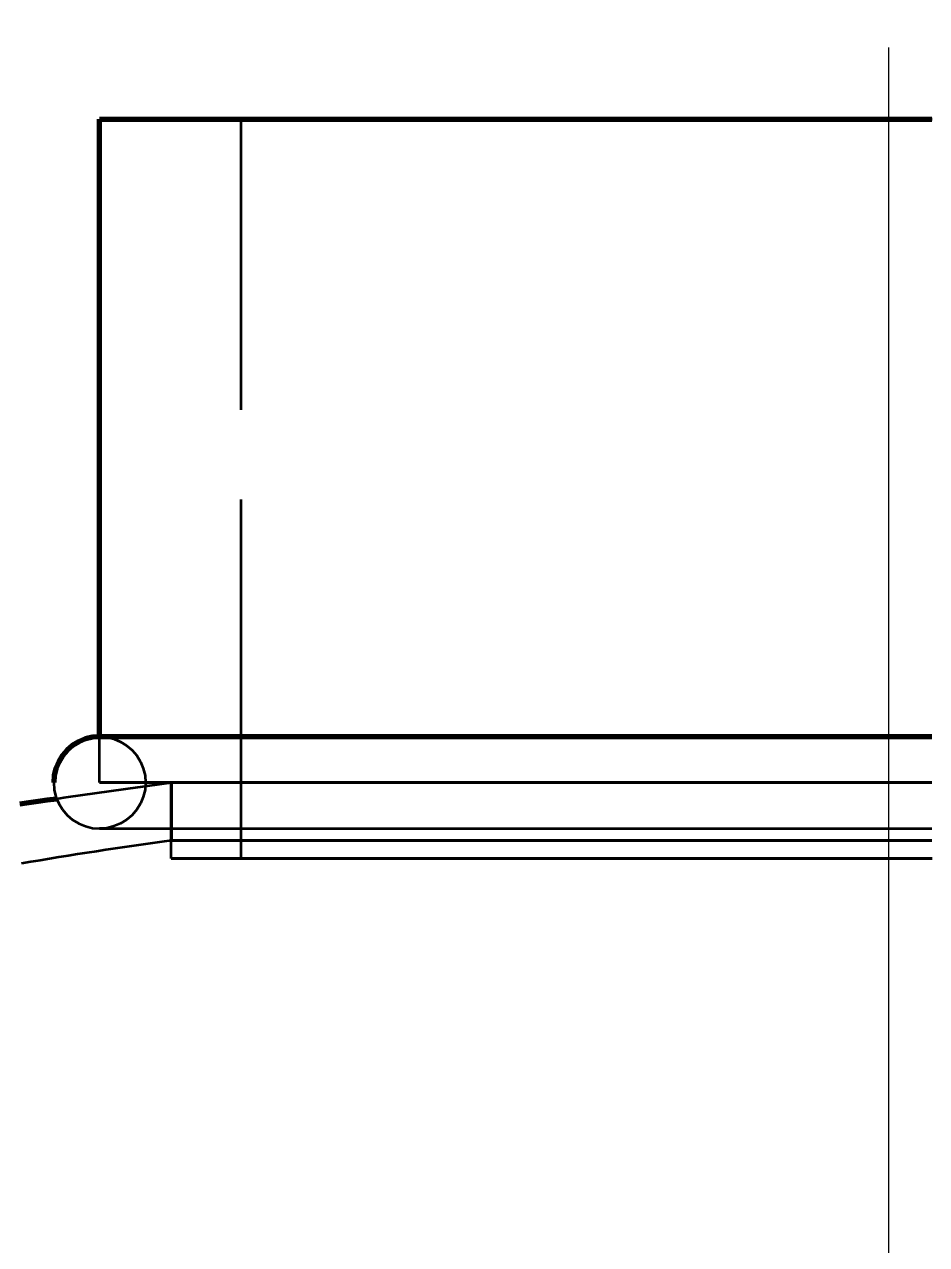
# Model space of a CAD drawing. Header units: millimetres. Extents: x 0 to 594, y 0 to 420.
# Drawn here: x 107.11 to 117.17, y 338.47 to 352.07 of the extents above; entities that cross this region are included whole.
import ezdxf

# ---------------------------------------------------------------- set-up
doc = ezdxf.new("R2010")
doc.units = ezdxf.units.MM
doc.linetypes.add('IRAM-E-TRAZOS', pattern=[5, 4, -1])
doc.linetypes.add('IRAM-F-TRAZO-PUNTO', pattern=[20, 15, -2, 1, -2])
for name, color, linetype, lineweight in [('01-VISIBLE', 7, 'CONTINUOUS', 70), ('02-OCULTA', 4, 'IRAM-E-TRAZOS', 35), ('03-EJE', 1, 'IRAM-F-TRAZO-PUNTO', 18), ('04-COTA', 3, 'CONTINUOUS', 18)]:
    doc.layers.add(name, color=color, linetype=linetype, lineweight=lineweight)
doc.styles.add('ISO3098', font='isocpeur.ttf')
doc.dimstyles.new('FLAMA-IRAM', dxfattribs={"dimtxt": 3.5, "dimasz": 3.5, "dimexe": 2, "dimexo": 1.5, "dimgap": 1, "dimtad": 1, "dimdec": 1, "dimtxsty": 'ISO3098', "dimblk": 'IRAM_FLECHA', "dimblk1": 'IRAM_FLECHA', "dimblk2": 'IRAM_FLECHA', "dimcen": 2.5, "dimclrd": 3, "dimclre": 3, "dimclrt": 3, "dimazin": 3, "dimtfac": 1, "dimtmove": 0, "dimatfit": 3, "dimlwd": 18, "dimlwe": 18})

# ---------------------------------------------------------------- blocks, each defined once
blk = doc.blocks.new('IRAM_FLECHA')
blk.add_solid([(0, 0), (-1, 0.125), (-1, -0.125)])

msp = doc.modelspace()

# ---------------------------------------------------------------- linework, layer by layer
at = {"layer": '01-VISIBLE'}
msp.add_line((107.95, 344.13), (107.95, 351.018), dxfattribs=at)
for points in [[(107.95, 351.018), (108.03, 351.018), (108.11, 351.018), (108.19, 351.018), (108.27, 351.018), (108.35, 351.018), (108.43, 351.018), (108.51, 351.018), (108.59, 351.018), (108.67, 351.018), (108.75, 351.018), (108.83, 351.018), (108.91, 351.018), (108.99, 351.018), (109.07, 351.018), (109.15, 351.018), (109.23, 351.018), (109.31, 351.018), (109.39, 351.018), (109.47, 351.018), (109.55, 351.018), (109.63, 351.018), (109.71, 351.018), (109.79, 351.018), (109.87, 351.018), (109.95, 351.018), (110.03, 351.018), (110.11, 351.018), (110.19, 351.018), (110.27, 351.018), (110.35, 351.018), (110.43, 351.018), (110.51, 351.018), (110.59, 351.018), (110.67, 351.018), (110.75, 351.018), (110.83, 351.018), (110.91, 351.018), (110.99, 351.018), (111.07, 351.018), (111.15, 351.018), (111.23, 351.018), (111.31, 351.018), (111.39, 351.018), (111.47, 351.018), (111.55, 351.018), (111.63, 351.018), (111.71, 351.018), (111.79, 351.018), (111.87, 351.018), (111.95, 351.018), (112.03, 351.018), (112.11, 351.018), (112.19, 351.018), (112.27, 351.018), (112.35, 351.018), (112.43, 351.018), (112.51, 351.018), (112.59, 351.018), (112.67, 351.018), (112.75, 351.018), (112.83, 351.018), (112.91, 351.018), (112.99, 351.018), (113.07, 351.018), (113.15, 351.018), (113.23, 351.018), (113.31, 351.018), (113.39, 351.018), (113.47, 351.018), (113.55, 351.018), (113.63, 351.018), (113.71, 351.018), (113.79, 351.018), (113.87, 351.018), (113.95, 351.018), (114.03, 351.018), (114.11, 351.018), (114.19, 351.018), (114.27, 351.018), (114.35, 351.018), (114.43, 351.018), (114.51, 351.018), (114.59, 351.018), (114.67, 351.018), (114.75, 351.018), (114.83, 351.018), (114.91, 351.018), (114.99, 351.018), (115.07, 351.018), (115.15, 351.018), (115.23, 351.018), (115.31, 351.018), (115.39, 351.018), (115.47, 351.018), (115.55, 351.018), (115.63, 351.018), (115.71, 351.018), (115.79, 351.018), (115.87, 351.018), (115.95, 351.018), (116.03, 351.018), (116.11, 351.018), (116.19, 351.018), (116.27, 351.018), (116.35, 351.018), (116.43, 351.018), (116.51, 351.018), (116.59, 351.018), (116.67, 351.018), (116.75, 351.018), (116.83, 351.018), (116.91, 351.018), (116.99, 351.018), (117.07, 351.018), (117.15, 351.018), (117.23, 351.018)], [(107.95, 344.13), (107.87, 344.124), (107.792, 344.105), (107.718, 344.074), (107.649, 344.032), (107.588, 343.98), (107.536, 343.919), (107.494, 343.85), (107.463, 343.776), (107.444, 343.698), (107.438, 343.618)], [(117.23, 344.13), (117.15, 344.13), (117.07, 344.13), (116.99, 344.13), (116.91, 344.13), (116.83, 344.13), (116.75, 344.13), (116.67, 344.13), (116.59, 344.13), (116.51, 344.13), (116.43, 344.13), (116.35, 344.13), (116.27, 344.13), (116.19, 344.13), (116.11, 344.13), (116.03, 344.13), (115.95, 344.13), (115.87, 344.13), (115.79, 344.13), (115.71, 344.13), (115.63, 344.13), (115.55, 344.13), (115.47, 344.13), (115.39, 344.13), (115.31, 344.13), (115.23, 344.13), (115.15, 344.13), (115.07, 344.13), (114.99, 344.13), (114.91, 344.13), (114.83, 344.13), (114.75, 344.13), (114.67, 344.13), (114.59, 344.13), (114.51, 344.13), (114.43, 344.13), (114.35, 344.13), (114.27, 344.13), (114.19, 344.13), (114.11, 344.13), (114.03, 344.13), (113.95, 344.13), (113.87, 344.13), (113.79, 344.13), (113.71, 344.13), (113.63, 344.13), (113.55, 344.13), (113.47, 344.13), (113.39, 344.13), (113.31, 344.13), (113.23, 344.13), (113.15, 344.13), (113.07, 344.13), (112.99, 344.13), (112.91, 344.13), (112.83, 344.13), (112.75, 344.13), (112.67, 344.13), (112.59, 344.13), (112.51, 344.13), (112.43, 344.13), (112.35, 344.13), (112.27, 344.13), (112.19, 344.13), (112.11, 344.13), (112.03, 344.13), (111.95, 344.13), (111.87, 344.13), (111.79, 344.13), (111.71, 344.13), (111.63, 344.13), (111.55, 344.13), (111.47, 344.13), (111.39, 344.13), (111.31, 344.13), (111.23, 344.13), (111.15, 344.13), (111.07, 344.13), (110.99, 344.13), (110.91, 344.13), (110.83, 344.13), (110.75, 344.13), (110.67, 344.13), (110.59, 344.13), (110.51, 344.13), (110.43, 344.13), (110.35, 344.13), (110.27, 344.13), (110.19, 344.13), (110.11, 344.13), (110.03, 344.13), (109.95, 344.13), (109.87, 344.13), (109.79, 344.13), (109.71, 344.13), (109.63, 344.13), (109.55, 344.13), (109.47, 344.13), (109.39, 344.13), (109.31, 344.13), (109.23, 344.13), (109.15, 344.13), (109.07, 344.13), (108.99, 344.13), (108.91, 344.13), (108.83, 344.13), (108.75, 344.13), (108.67, 344.13), (108.59, 344.13), (108.51, 344.13), (108.43, 344.13), (108.35, 344.13), (108.27, 344.13), (108.19, 344.13), (108.11, 344.13), (108.03, 344.13), (107.95, 344.13)], [(107.059, 343.38), (107.162, 343.395), (107.265, 343.41), (107.367, 343.425), (107.47, 343.439)]]:
    msp.add_lwpolyline(points, dxfattribs=at)
at = {"layer": '02-OCULTA'}
for p, q in [((109.53, 342.774), (109.53, 351.018)), ((107.95, 343.618), (107.95, 344.13)), ((108.748, 342.774), (108.748, 343.618)), ((108.75, 343.618), (108.75, 342.974))]:
    msp.add_line(p, q, dxfattribs=at)
for points in [[(117.23, 351.018), (117.15, 351.018), (117.07, 351.018), (116.99, 351.018), (116.91, 351.018), (116.83, 351.018), (116.75, 351.018), (116.67, 351.018), (116.59, 351.018), (116.51, 351.018), (116.43, 351.018), (116.35, 351.018), (116.27, 351.018), (116.19, 351.018), (116.11, 351.018), (116.03, 351.018), (115.95, 351.018), (115.87, 351.018), (115.79, 351.018), (115.71, 351.018), (115.63, 351.018), (115.55, 351.018), (115.47, 351.018), (115.39, 351.018), (115.31, 351.018), (115.23, 351.018), (115.15, 351.018), (115.07, 351.018), (114.99, 351.018), (114.91, 351.018), (114.83, 351.018), (114.75, 351.018), (114.67, 351.018), (114.59, 351.018), (114.51, 351.018), (114.43, 351.018), (114.35, 351.018), (114.27, 351.018), (114.19, 351.018), (114.11, 351.018), (114.03, 351.018), (113.95, 351.018), (113.87, 351.018), (113.79, 351.018), (113.71, 351.018), (113.63, 351.018), (113.55, 351.018), (113.47, 351.018), (113.39, 351.018), (113.31, 351.018), (113.23, 351.018), (113.15, 351.018), (113.07, 351.018), (112.99, 351.018), (112.91, 351.018), (112.83, 351.018), (112.75, 351.018), (112.67, 351.018), (112.59, 351.018), (112.51, 351.018), (112.43, 351.018), (112.35, 351.018), (112.27, 351.018), (112.19, 351.018), (112.11, 351.018), (112.03, 351.018), (111.95, 351.018), (111.87, 351.018), (111.79, 351.018), (111.71, 351.018), (111.63, 351.018), (111.55, 351.018), (111.47, 351.018), (111.39, 351.018), (111.31, 351.018), (111.23, 351.018), (111.15, 351.018), (111.07, 351.018), (110.99, 351.018), (110.91, 351.018), (110.83, 351.018), (110.75, 351.018), (110.67, 351.018), (110.59, 351.018), (110.51, 351.018), (110.43, 351.018), (110.35, 351.018), (110.27, 351.018), (110.19, 351.018), (110.11, 351.018), (110.03, 351.018), (109.95, 351.018), (109.87, 351.018), (109.79, 351.018), (109.71, 351.018), (109.63, 351.018), (109.55, 351.018), (109.47, 351.018), (109.39, 351.018), (109.31, 351.018), (109.23, 351.018), (109.15, 351.018), (109.07, 351.018), (108.99, 351.018), (108.91, 351.018), (108.83, 351.018), (108.75, 351.018), (108.67, 351.018), (108.59, 351.018), (108.51, 351.018), (108.43, 351.018), (108.35, 351.018), (108.27, 351.018), (108.19, 351.018), (108.11, 351.018), (108.03, 351.018), (107.95, 351.018)], [(117.231, 351.018), (117.151, 351.018), (117.071, 351.018), (116.991, 351.018), (116.91, 351.018), (116.83, 351.018), (116.75, 351.018), (116.67, 351.018), (116.59, 351.018), (116.509, 351.018), (116.429, 351.018), (116.349, 351.018), (116.269, 351.018), (116.188, 351.018), (116.108, 351.018), (116.028, 351.018), (115.948, 351.018), (115.868, 351.018), (115.787, 351.018), (115.707, 351.018), (115.627, 351.018), (115.547, 351.018), (115.466, 351.018), (115.386, 351.018), (115.306, 351.018), (115.226, 351.018), (115.146, 351.018), (115.065, 351.018), (114.985, 351.018), (114.905, 351.018), (114.825, 351.018), (114.744, 351.018), (114.664, 351.018), (114.584, 351.018), (114.504, 351.018), (114.424, 351.018), (114.343, 351.018), (114.263, 351.018), (114.183, 351.018), (114.103, 351.018), (114.022, 351.018), (113.942, 351.018), (113.862, 351.018), (113.782, 351.018), (113.702, 351.018), (113.621, 351.018), (113.541, 351.018), (113.461, 351.018), (113.381, 351.018), (113.3, 351.018), (113.22, 351.018), (113.14, 351.018), (113.06, 351.018), (112.98, 351.018), (112.899, 351.018), (112.819, 351.018), (112.739, 351.018), (112.659, 351.018), (112.578, 351.018), (112.498, 351.018), (112.418, 351.018), (112.338, 351.018), (112.258, 351.018), (112.177, 351.018), (112.097, 351.018), (112.017, 351.018), (111.937, 351.018), (111.856, 351.018), (111.776, 351.018), (111.696, 351.018), (111.616, 351.018), (111.536, 351.018), (111.455, 351.018), (111.375, 351.018), (111.295, 351.018), (111.215, 351.018), (111.134, 351.018), (111.054, 351.018), (110.974, 351.018), (110.894, 351.018), (110.814, 351.018), (110.733, 351.018), (110.653, 351.018), (110.573, 351.018), (110.493, 351.018), (110.412, 351.018), (110.332, 351.018), (110.252, 351.018), (110.172, 351.018), (110.092, 351.018), (110.011, 351.018), (109.931, 351.018), (109.851, 351.018), (109.771, 351.018), (109.69, 351.018), (109.61, 351.018), (109.53, 351.018)], [(109.53, 351.018), (109.61, 351.018), (109.69, 351.018), (109.771, 351.018), (109.851, 351.018), (109.931, 351.018), (110.011, 351.018), (110.092, 351.018), (110.172, 351.018), (110.252, 351.018), (110.332, 351.018), (110.412, 351.018), (110.493, 351.018), (110.573, 351.018), (110.653, 351.018), (110.733, 351.018), (110.814, 351.018), (110.894, 351.018), (110.974, 351.018), (111.054, 351.018), (111.134, 351.018), (111.215, 351.018), (111.295, 351.018), (111.375, 351.018), (111.455, 351.018), (111.536, 351.018), (111.616, 351.018), (111.696, 351.018), (111.776, 351.018), (111.856, 351.018), (111.937, 351.018), (112.017, 351.018), (112.097, 351.018), (112.177, 351.018), (112.258, 351.018), (112.338, 351.018), (112.418, 351.018), (112.498, 351.018), (112.578, 351.018), (112.659, 351.018), (112.739, 351.018), (112.819, 351.018), (112.899, 351.018), (112.98, 351.018), (113.06, 351.018), (113.14, 351.018), (113.22, 351.018), (113.3, 351.018), (113.381, 351.018), (113.461, 351.018), (113.541, 351.018), (113.621, 351.018), (113.702, 351.018), (113.782, 351.018), (113.862, 351.018), (113.942, 351.018), (114.022, 351.018), (114.103, 351.018), (114.183, 351.018), (114.263, 351.018), (114.343, 351.018), (114.424, 351.018), (114.504, 351.018), (114.584, 351.018), (114.664, 351.018), (114.744, 351.018), (114.825, 351.018), (114.905, 351.018), (114.985, 351.018), (115.065, 351.018), (115.146, 351.018), (115.226, 351.018), (115.306, 351.018), (115.386, 351.018), (115.466, 351.018), (115.547, 351.018), (115.627, 351.018), (115.707, 351.018), (115.787, 351.018), (115.868, 351.018), (115.948, 351.018), (116.028, 351.018), (116.108, 351.018), (116.188, 351.018), (116.269, 351.018), (116.349, 351.018), (116.429, 351.018), (116.509, 351.018), (116.59, 351.018), (116.67, 351.018), (116.75, 351.018), (116.83, 351.018), (116.91, 351.018), (116.991, 351.018), (117.071, 351.018), (117.151, 351.018), (117.231, 351.018)], [(117.23, 344.13), (117.15, 344.13), (117.07, 344.13), (116.99, 344.13), (116.91, 344.13), (116.83, 344.13), (116.75, 344.13), (116.67, 344.13), (116.59, 344.13), (116.51, 344.13), (116.43, 344.13), (116.35, 344.13), (116.27, 344.13), (116.19, 344.13), (116.11, 344.13), (116.03, 344.13), (115.95, 344.13), (115.87, 344.13), (115.79, 344.13), (115.71, 344.13), (115.63, 344.13), (115.55, 344.13), (115.47, 344.13), (115.39, 344.13), (115.31, 344.13), (115.23, 344.13), (115.15, 344.13), (115.07, 344.13), (114.99, 344.13), (114.91, 344.13), (114.83, 344.13), (114.75, 344.13), (114.67, 344.13), (114.59, 344.13), (114.51, 344.13), (114.43, 344.13), (114.35, 344.13), (114.27, 344.13), (114.19, 344.13), (114.11, 344.13), (114.03, 344.13), (113.95, 344.13), (113.87, 344.13), (113.79, 344.13), (113.71, 344.13), (113.63, 344.13), (113.55, 344.13), (113.47, 344.13), (113.39, 344.13), (113.31, 344.13), (113.23, 344.13), (113.15, 344.13), (113.07, 344.13), (112.99, 344.13), (112.91, 344.13), (112.83, 344.13), (112.75, 344.13), (112.67, 344.13), (112.59, 344.13), (112.51, 344.13), (112.43, 344.13), (112.35, 344.13), (112.27, 344.13), (112.19, 344.13), (112.11, 344.13), (112.03, 344.13), (111.95, 344.13), (111.87, 344.13), (111.79, 344.13), (111.71, 344.13), (111.63, 344.13), (111.55, 344.13), (111.47, 344.13), (111.39, 344.13), (111.31, 344.13), (111.23, 344.13), (111.15, 344.13), (111.07, 344.13), (110.99, 344.13), (110.91, 344.13), (110.83, 344.13), (110.75, 344.13), (110.67, 344.13), (110.59, 344.13), (110.51, 344.13), (110.43, 344.13), (110.35, 344.13), (110.27, 344.13), (110.19, 344.13), (110.11, 344.13), (110.03, 344.13), (109.95, 344.13), (109.87, 344.13), (109.79, 344.13), (109.71, 344.13), (109.63, 344.13), (109.55, 344.13), (109.47, 344.13), (109.39, 344.13), (109.31, 344.13), (109.23, 344.13), (109.15, 344.13), (109.07, 344.13), (108.99, 344.13), (108.91, 344.13), (108.83, 344.13), (108.75, 344.13), (108.67, 344.13), (108.59, 344.13), (108.51, 344.13), (108.43, 344.13), (108.35, 344.13), (108.27, 344.13), (108.19, 344.13), (108.11, 344.13), (108.03, 344.13), (107.95, 344.13)], [(107.95, 344.13), (107.95, 344.13), (107.95, 344.13), (107.95, 344.13), (107.95, 344.13), (107.95, 344.13), (107.95, 344.13)], [(107.95, 344.13), (108.03, 344.124), (108.108, 344.105), (108.182, 344.074), (108.251, 344.032), (108.312, 343.98), (108.364, 343.919), (108.406, 343.85), (108.437, 343.776), (108.456, 343.698), (108.462, 343.618), (108.456, 343.538), (108.437, 343.46), (108.406, 343.386), (108.364, 343.317), (108.312, 343.256), (108.251, 343.204), (108.182, 343.162), (108.108, 343.131), (108.03, 343.112), (107.95, 343.106)], [(107.438, 343.618), (107.444, 343.538), (107.463, 343.46), (107.494, 343.386), (107.536, 343.317), (107.588, 343.256), (107.649, 343.204), (107.718, 343.162), (107.792, 343.131), (107.87, 343.112), (107.95, 343.106)], [(107.47, 343.439), (107.55, 343.451), (107.63, 343.462), (107.71, 343.474), (107.79, 343.485), (107.87, 343.496), (107.95, 343.507), (108.03, 343.518), (108.11, 343.53), (108.19, 343.541), (108.27, 343.552), (108.35, 343.563), (108.43, 343.574), (108.51, 343.585), (108.59, 343.596), (108.67, 343.607), (108.75, 343.618)], [(117.23, 343.618), (117.15, 343.618), (117.07, 343.618), (116.99, 343.618), (116.91, 343.618), (116.83, 343.618), (116.75, 343.618), (116.67, 343.618), (116.59, 343.618), (116.51, 343.618), (116.43, 343.618), (116.35, 343.618), (116.27, 343.618), (116.19, 343.618), (116.11, 343.618), (116.03, 343.618), (115.95, 343.618), (115.87, 343.618), (115.79, 343.618), (115.71, 343.618), (115.63, 343.618), (115.55, 343.618), (115.47, 343.618), (115.39, 343.618), (115.31, 343.618), (115.23, 343.618), (115.15, 343.618), (115.07, 343.618), (114.99, 343.618), (114.91, 343.618), (114.83, 343.618), (114.75, 343.618), (114.67, 343.618), (114.59, 343.618), (114.51, 343.618), (114.43, 343.618), (114.35, 343.618), (114.27, 343.618), (114.19, 343.618), (114.11, 343.618), (114.03, 343.618), (113.95, 343.618), (113.87, 343.618), (113.79, 343.618), (113.71, 343.618), (113.63, 343.618), (113.55, 343.618), (113.47, 343.618), (113.39, 343.618), (113.31, 343.618), (113.23, 343.618), (113.15, 343.618), (113.07, 343.618), (112.99, 343.618), (112.91, 343.618), (112.83, 343.618), (112.75, 343.618), (112.67, 343.618), (112.59, 343.618), (112.51, 343.618), (112.43, 343.618), (112.35, 343.618), (112.27, 343.618), (112.19, 343.618), (112.11, 343.618), (112.03, 343.618), (111.95, 343.618), (111.87, 343.618), (111.79, 343.618), (111.71, 343.618), (111.63, 343.618), (111.55, 343.618), (111.47, 343.618), (111.39, 343.618), (111.31, 343.618), (111.23, 343.618), (111.15, 343.618), (111.07, 343.618), (110.99, 343.618), (110.91, 343.618), (110.83, 343.618), (110.75, 343.618), (110.67, 343.618), (110.59, 343.618), (110.51, 343.618), (110.43, 343.618), (110.35, 343.618), (110.27, 343.618), (110.19, 343.618), (110.11, 343.618), (110.03, 343.618), (109.95, 343.618), (109.87, 343.618), (109.79, 343.618), (109.71, 343.618), (109.63, 343.618), (109.55, 343.618), (109.47, 343.618), (109.39, 343.618), (109.31, 343.618), (109.23, 343.618), (109.15, 343.618), (109.07, 343.618), (108.99, 343.618), (108.91, 343.618), (108.83, 343.618), (108.75, 343.618), (108.67, 343.618), (108.59, 343.618), (108.51, 343.618), (108.43, 343.618), (108.35, 343.618), (108.27, 343.618), (108.19, 343.618), (108.11, 343.618), (108.03, 343.618), (107.95, 343.618)], [(107.95, 343.618), (108.03, 343.618), (108.11, 343.618), (108.19, 343.618), (108.27, 343.618), (108.35, 343.618), (108.43, 343.618), (108.51, 343.618), (108.59, 343.618), (108.67, 343.618), (108.75, 343.618), (108.83, 343.618), (108.91, 343.618), (108.99, 343.618), (109.07, 343.618), (109.15, 343.618), (109.23, 343.618), (109.31, 343.618), (109.39, 343.618), (109.47, 343.618), (109.55, 343.618), (109.63, 343.618), (109.71, 343.618), (109.79, 343.618), (109.87, 343.618), (109.95, 343.618), (110.03, 343.618), (110.11, 343.618), (110.19, 343.618), (110.27, 343.618), (110.35, 343.618), (110.43, 343.618), (110.51, 343.618), (110.59, 343.618), (110.67, 343.618), (110.75, 343.618), (110.83, 343.618), (110.91, 343.618), (110.99, 343.618), (111.07, 343.618), (111.15, 343.618), (111.23, 343.618), (111.31, 343.618), (111.39, 343.618), (111.47, 343.618), (111.55, 343.618), (111.63, 343.618), (111.71, 343.618), (111.79, 343.618), (111.87, 343.618), (111.95, 343.618), (112.03, 343.618), (112.11, 343.618), (112.19, 343.618), (112.27, 343.618), (112.35, 343.618), (112.43, 343.618), (112.51, 343.618), (112.59, 343.618), (112.67, 343.618), (112.75, 343.618), (112.83, 343.618), (112.91, 343.618), (112.99, 343.618), (113.07, 343.618), (113.15, 343.618), (113.23, 343.618), (113.31, 343.618), (113.39, 343.618), (113.47, 343.618), (113.55, 343.618), (113.63, 343.618), (113.71, 343.618), (113.79, 343.618), (113.87, 343.618), (113.95, 343.618), (114.03, 343.618), (114.11, 343.618), (114.19, 343.618), (114.27, 343.618), (114.35, 343.618), (114.43, 343.618), (114.51, 343.618), (114.59, 343.618), (114.67, 343.618), (114.75, 343.618), (114.83, 343.618), (114.91, 343.618), (114.99, 343.618), (115.07, 343.618), (115.15, 343.618), (115.23, 343.618), (115.31, 343.618), (115.39, 343.618), (115.47, 343.618), (115.55, 343.618), (115.63, 343.618), (115.71, 343.618), (115.79, 343.618), (115.87, 343.618), (115.95, 343.618), (116.03, 343.618), (116.11, 343.618), (116.19, 343.618), (116.27, 343.618), (116.35, 343.618), (116.43, 343.618), (116.51, 343.618), (116.59, 343.618), (116.67, 343.618), (116.75, 343.618), (116.83, 343.618), (116.91, 343.618), (116.99, 343.618), (117.07, 343.618), (117.15, 343.618), (117.23, 343.618)], [(117.23, 343.618), (117.15, 343.618), (117.07, 343.618), (116.99, 343.618), (116.91, 343.618), (116.83, 343.618), (116.75, 343.618), (116.67, 343.618), (116.59, 343.618), (116.51, 343.618), (116.43, 343.618), (116.35, 343.618), (116.27, 343.618), (116.19, 343.618), (116.11, 343.618), (116.03, 343.618), (115.95, 343.618), (115.87, 343.618), (115.79, 343.618), (115.71, 343.618), (115.63, 343.618), (115.55, 343.618), (115.47, 343.618), (115.39, 343.618), (115.31, 343.618), (115.23, 343.618), (115.15, 343.618), (115.07, 343.618), (114.99, 343.618), (114.91, 343.618), (114.83, 343.618), (114.749, 343.618), (114.669, 343.618), (114.589, 343.618), (114.509, 343.618), (114.429, 343.618), (114.349, 343.618), (114.269, 343.618), (114.189, 343.618), (114.109, 343.618), (114.029, 343.618), (113.949, 343.618), (113.869, 343.618), (113.789, 343.618), (113.709, 343.618), (113.629, 343.618), (113.549, 343.618), (113.469, 343.618), (113.389, 343.618), (113.309, 343.618), (113.229, 343.618), (113.149, 343.618), (113.069, 343.618), (112.989, 343.618), (112.909, 343.618), (112.829, 343.618), (112.749, 343.618), (112.669, 343.618), (112.589, 343.618), (112.509, 343.618), (112.429, 343.618), (112.349, 343.618), (112.269, 343.618), (112.189, 343.618), (112.109, 343.618), (112.029, 343.618), (111.949, 343.618), (111.869, 343.618), (111.789, 343.618), (111.709, 343.618), (111.629, 343.618), (111.549, 343.618), (111.469, 343.618), (111.389, 343.618), (111.309, 343.618), (111.229, 343.618), (111.149, 343.618), (111.069, 343.618), (110.989, 343.618), (110.909, 343.618), (110.829, 343.618), (110.748, 343.618), (110.668, 343.618), (110.588, 343.618), (110.508, 343.618), (110.428, 343.618), (110.348, 343.618), (110.268, 343.618), (110.188, 343.618), (110.108, 343.618), (110.028, 343.618), (109.948, 343.618), (109.868, 343.618), (109.788, 343.618), (109.708, 343.618), (109.628, 343.618), (109.548, 343.618), (109.468, 343.618), (109.388, 343.618), (109.308, 343.618), (109.228, 343.618), (109.148, 343.618), (109.068, 343.618), (108.988, 343.618), (108.908, 343.618), (108.828, 343.618), (108.748, 343.618)], [(108.748, 343.618), (108.828, 343.618), (108.908, 343.618), (108.988, 343.618), (109.068, 343.618), (109.148, 343.618), (109.228, 343.618), (109.308, 343.618), (109.388, 343.618), (109.468, 343.618), (109.548, 343.618), (109.628, 343.618), (109.708, 343.618), (109.788, 343.618), (109.868, 343.618), (109.948, 343.618), (110.028, 343.618), (110.108, 343.618), (110.188, 343.618), (110.268, 343.618), (110.348, 343.618), (110.428, 343.618), (110.508, 343.618), (110.588, 343.618), (110.668, 343.618), (110.748, 343.618), (110.829, 343.618), (110.909, 343.618), (110.989, 343.618), (111.069, 343.618), (111.149, 343.618), (111.229, 343.618), (111.309, 343.618), (111.389, 343.618), (111.469, 343.618), (111.549, 343.618), (111.629, 343.618), (111.709, 343.618), (111.789, 343.618), (111.869, 343.618), (111.949, 343.618), (112.029, 343.618), (112.109, 343.618), (112.189, 343.618), (112.269, 343.618), (112.349, 343.618), (112.429, 343.618), (112.509, 343.618), (112.589, 343.618), (112.669, 343.618), (112.749, 343.618), (112.829, 343.618), (112.909, 343.618), (112.989, 343.618), (113.069, 343.618), (113.149, 343.618), (113.229, 343.618), (113.309, 343.618), (113.389, 343.618), (113.469, 343.618), (113.549, 343.618), (113.629, 343.618), (113.709, 343.618), (113.789, 343.618), (113.869, 343.618), (113.949, 343.618), (114.029, 343.618), (114.109, 343.618), (114.189, 343.618), (114.269, 343.618), (114.349, 343.618), (114.429, 343.618), (114.509, 343.618), (114.589, 343.618), (114.669, 343.618), (114.749, 343.618), (114.83, 343.618), (114.91, 343.618), (114.99, 343.618), (115.07, 343.618), (115.15, 343.618), (115.23, 343.618), (115.31, 343.618), (115.39, 343.618), (115.47, 343.618), (115.55, 343.618), (115.63, 343.618), (115.71, 343.618), (115.79, 343.618), (115.87, 343.618), (115.95, 343.618), (116.03, 343.618), (116.11, 343.618), (116.19, 343.618), (116.27, 343.618), (116.35, 343.618), (116.43, 343.618), (116.51, 343.618), (116.59, 343.618), (116.67, 343.618), (116.75, 343.618), (116.83, 343.618), (116.91, 343.618), (116.99, 343.618), (117.07, 343.618), (117.15, 343.618), (117.23, 343.618)], [(117.192, 343.618), (117.112, 343.618), (117.031, 343.618), (116.951, 343.618), (116.871, 343.618), (116.79, 343.618), (116.71, 343.618), (116.629, 343.618), (116.549, 343.618), (116.469, 343.618), (116.388, 343.618), (116.308, 343.618), (116.227, 343.618), (116.147, 343.618), (116.067, 343.618), (115.986, 343.618), (115.906, 343.618), (115.825, 343.618), (115.745, 343.618), (115.665, 343.618), (115.584, 343.618), (115.504, 343.618), (115.423, 343.618), (115.343, 343.618), (115.263, 343.618), (115.182, 343.618), (115.102, 343.618), (115.021, 343.618), (114.941, 343.618), (114.861, 343.618), (114.78, 343.618), (114.7, 343.618), (114.619, 343.618), (114.539, 343.618), (114.459, 343.618), (114.378, 343.618), (114.298, 343.618), (114.217, 343.618), (114.137, 343.618), (114.057, 343.618), (113.976, 343.618), (113.896, 343.618), (113.815, 343.618), (113.735, 343.618), (113.655, 343.618), (113.574, 343.618), (113.494, 343.618), (113.413, 343.618), (113.333, 343.618), (113.253, 343.618), (113.172, 343.618), (113.092, 343.618), (113.011, 343.618), (112.931, 343.618), (112.851, 343.618), (112.77, 343.618), (112.69, 343.618), (112.609, 343.618), (112.529, 343.618), (112.448, 343.618), (112.368, 343.618), (112.288, 343.618), (112.207, 343.618), (112.127, 343.618), (112.046, 343.618), (111.966, 343.618), (111.886, 343.618), (111.805, 343.618), (111.725, 343.618), (111.644, 343.618), (111.564, 343.618), (111.484, 343.618), (111.403, 343.618), (111.323, 343.618), (111.242, 343.618), (111.162, 343.618), (111.082, 343.618), (111.001, 343.618), (110.921, 343.618), (110.84, 343.618), (110.76, 343.618), (110.68, 343.618), (110.599, 343.618), (110.519, 343.618), (110.438, 343.618), (110.358, 343.618), (110.278, 343.618), (110.197, 343.618), (110.117, 343.618), (110.036, 343.618), (109.956, 343.618), (109.876, 343.618), (109.795, 343.618), (109.715, 343.618), (109.634, 343.618), (109.554, 343.618), (109.474, 343.618), (109.393, 343.618), (109.313, 343.618), (109.232, 343.618), (109.152, 343.618), (109.072, 343.618), (108.991, 343.618), (108.911, 343.618), (108.83, 343.618), (108.75, 343.618)], [(108.75, 343.618), (108.83, 343.618), (108.911, 343.618), (108.991, 343.618), (109.072, 343.618), (109.152, 343.618), (109.232, 343.618), (109.313, 343.618), (109.393, 343.618), (109.474, 343.618), (109.554, 343.618), (109.634, 343.618), (109.715, 343.618), (109.795, 343.618), (109.876, 343.618), (109.956, 343.618), (110.036, 343.618), (110.117, 343.618), (110.197, 343.618), (110.278, 343.618), (110.358, 343.618), (110.438, 343.618), (110.519, 343.618), (110.599, 343.618), (110.68, 343.618), (110.76, 343.618), (110.84, 343.618), (110.921, 343.618), (111.001, 343.618), (111.082, 343.618), (111.162, 343.618), (111.242, 343.618), (111.323, 343.618), (111.403, 343.618), (111.484, 343.618), (111.564, 343.618), (111.644, 343.618), (111.725, 343.618), (111.805, 343.618), (111.886, 343.618), (111.966, 343.618), (112.046, 343.618), (112.127, 343.618), (112.207, 343.618), (112.288, 343.618), (112.368, 343.618), (112.448, 343.618), (112.529, 343.618), (112.609, 343.618), (112.69, 343.618), (112.77, 343.618), (112.851, 343.618), (112.931, 343.618), (113.011, 343.618), (113.092, 343.618), (113.172, 343.618), (113.253, 343.618), (113.333, 343.618), (113.413, 343.618), (113.494, 343.618), (113.574, 343.618), (113.655, 343.618), (113.735, 343.618), (113.815, 343.618), (113.896, 343.618), (113.976, 343.618), (114.057, 343.618), (114.137, 343.618), (114.217, 343.618), (114.298, 343.618), (114.378, 343.618), (114.459, 343.618), (114.539, 343.618), (114.619, 343.618), (114.7, 343.618), (114.78, 343.618), (114.861, 343.618), (114.941, 343.618), (115.021, 343.618), (115.102, 343.618), (115.182, 343.618), (115.263, 343.618), (115.343, 343.618), (115.423, 343.618), (115.504, 343.618), (115.584, 343.618), (115.665, 343.618), (115.745, 343.618), (115.825, 343.618), (115.906, 343.618), (115.986, 343.618), (116.067, 343.618), (116.147, 343.618), (116.227, 343.618), (116.308, 343.618), (116.388, 343.618), (116.469, 343.618), (116.549, 343.618), (116.629, 343.618), (116.71, 343.618), (116.79, 343.618), (116.871, 343.618), (116.951, 343.618), (117.031, 343.618), (117.112, 343.618), (117.192, 343.618)], [(107.95, 343.106), (108.03, 343.106), (108.11, 343.106), (108.19, 343.106), (108.27, 343.106), (108.35, 343.106), (108.43, 343.106), (108.51, 343.106), (108.59, 343.106), (108.67, 343.106), (108.75, 343.106), (108.83, 343.106), (108.91, 343.106), (108.99, 343.106), (109.07, 343.106), (109.15, 343.106), (109.23, 343.106), (109.31, 343.106), (109.39, 343.106), (109.47, 343.106), (109.55, 343.106), (109.63, 343.106), (109.71, 343.106), (109.79, 343.106), (109.87, 343.106), (109.95, 343.106), (110.03, 343.106), (110.11, 343.106), (110.19, 343.106), (110.27, 343.106), (110.35, 343.106), (110.43, 343.106), (110.51, 343.106), (110.59, 343.106), (110.67, 343.106), (110.75, 343.106), (110.83, 343.106), (110.91, 343.106), (110.99, 343.106), (111.07, 343.106), (111.15, 343.106), (111.23, 343.106), (111.31, 343.106), (111.39, 343.106), (111.47, 343.106), (111.55, 343.106), (111.63, 343.106), (111.71, 343.106), (111.79, 343.106), (111.87, 343.106), (111.95, 343.106), (112.03, 343.106), (112.11, 343.106), (112.19, 343.106), (112.27, 343.106), (112.35, 343.106), (112.43, 343.106), (112.51, 343.106), (112.59, 343.106), (112.67, 343.106), (112.75, 343.106), (112.83, 343.106), (112.91, 343.106), (112.99, 343.106), (113.07, 343.106), (113.15, 343.106), (113.23, 343.106), (113.31, 343.106), (113.39, 343.106), (113.47, 343.106), (113.55, 343.106), (113.63, 343.106), (113.71, 343.106), (113.79, 343.106), (113.87, 343.106), (113.95, 343.106), (114.03, 343.106), (114.11, 343.106), (114.19, 343.106), (114.27, 343.106), (114.35, 343.106), (114.43, 343.106), (114.51, 343.106), (114.59, 343.106), (114.67, 343.106), (114.75, 343.106), (114.83, 343.106), (114.91, 343.106), (114.99, 343.106), (115.07, 343.106), (115.15, 343.106), (115.23, 343.106), (115.31, 343.106), (115.39, 343.106), (115.47, 343.106), (115.55, 343.106), (115.63, 343.106), (115.71, 343.106), (115.79, 343.106), (115.87, 343.106), (115.95, 343.106), (116.03, 343.106), (116.11, 343.106), (116.19, 343.106), (116.27, 343.106), (116.35, 343.106), (116.43, 343.106), (116.51, 343.106), (116.59, 343.106), (116.67, 343.106), (116.75, 343.106), (116.83, 343.106), (116.91, 343.106), (116.99, 343.106), (117.07, 343.106), (117.15, 343.106), (117.23, 343.106)], [(107.95, 343.106), (108.03, 343.106), (108.11, 343.106), (108.19, 343.106), (108.27, 343.106), (108.35, 343.106), (108.43, 343.106), (108.51, 343.106), (108.59, 343.106), (108.67, 343.106), (108.75, 343.106), (108.83, 343.106), (108.91, 343.106), (108.99, 343.106), (109.07, 343.106), (109.15, 343.106), (109.23, 343.106), (109.31, 343.106), (109.39, 343.106), (109.47, 343.106), (109.55, 343.106), (109.63, 343.106), (109.71, 343.106), (109.79, 343.106), (109.87, 343.106), (109.95, 343.106), (110.03, 343.106), (110.11, 343.106), (110.19, 343.106), (110.27, 343.106), (110.35, 343.106), (110.43, 343.106), (110.51, 343.106), (110.59, 343.106), (110.67, 343.106), (110.75, 343.106), (110.83, 343.106), (110.91, 343.106), (110.99, 343.106), (111.07, 343.106), (111.15, 343.106), (111.23, 343.106), (111.31, 343.106), (111.39, 343.106), (111.47, 343.106), (111.55, 343.106), (111.63, 343.106), (111.71, 343.106), (111.79, 343.106), (111.87, 343.106), (111.95, 343.106), (112.03, 343.106), (112.11, 343.106), (112.19, 343.106), (112.27, 343.106), (112.35, 343.106), (112.43, 343.106), (112.51, 343.106), (112.59, 343.106), (112.67, 343.106), (112.75, 343.106), (112.83, 343.106), (112.91, 343.106), (112.99, 343.106), (113.07, 343.106), (113.15, 343.106), (113.23, 343.106), (113.31, 343.106), (113.39, 343.106), (113.47, 343.106), (113.55, 343.106), (113.63, 343.106), (113.71, 343.106), (113.79, 343.106), (113.87, 343.106), (113.95, 343.106), (114.03, 343.106), (114.11, 343.106), (114.19, 343.106), (114.27, 343.106), (114.35, 343.106), (114.43, 343.106), (114.51, 343.106), (114.59, 343.106), (114.67, 343.106), (114.75, 343.106), (114.83, 343.106), (114.91, 343.106), (114.99, 343.106), (115.07, 343.106), (115.15, 343.106), (115.23, 343.106), (115.31, 343.106), (115.39, 343.106), (115.47, 343.106), (115.55, 343.106), (115.63, 343.106), (115.71, 343.106), (115.79, 343.106), (115.87, 343.106), (115.95, 343.106), (116.03, 343.106), (116.11, 343.106), (116.19, 343.106), (116.27, 343.106), (116.35, 343.106), (116.43, 343.106), (116.51, 343.106), (116.59, 343.106), (116.67, 343.106), (116.75, 343.106), (116.83, 343.106), (116.91, 343.106), (116.99, 343.106), (117.07, 343.106), (117.15, 343.106), (117.23, 343.106)], [(108.75, 342.974), (108.645, 342.959), (108.541, 342.944), (108.436, 342.929), (108.332, 342.914), (108.227, 342.899), (108.123, 342.883), (108.018, 342.867), (107.914, 342.851), (107.809, 342.835), (107.705, 342.819), (107.601, 342.802), (107.496, 342.786), (107.392, 342.769), (107.288, 342.751), (107.184, 342.734), (107.08, 342.717)], [(117.23, 342.974), (117.15, 342.974), (117.07, 342.974), (116.99, 342.974), (116.91, 342.974), (116.83, 342.974), (116.75, 342.974), (116.67, 342.974), (116.59, 342.974), (116.51, 342.974), (116.43, 342.974), (116.35, 342.974), (116.27, 342.974), (116.19, 342.974), (116.11, 342.974), (116.03, 342.974), (115.95, 342.974), (115.87, 342.974), (115.79, 342.974), (115.71, 342.974), (115.63, 342.974), (115.55, 342.974), (115.47, 342.974), (115.39, 342.974), (115.31, 342.974), (115.23, 342.974), (115.15, 342.974), (115.07, 342.974), (114.99, 342.974), (114.91, 342.974), (114.83, 342.974), (114.75, 342.974), (114.67, 342.974), (114.59, 342.974), (114.51, 342.974), (114.43, 342.974), (114.35, 342.974), (114.27, 342.974), (114.19, 342.974), (114.11, 342.974), (114.03, 342.974), (113.95, 342.974), (113.87, 342.974), (113.79, 342.974), (113.71, 342.974), (113.63, 342.974), (113.55, 342.974), (113.47, 342.974), (113.39, 342.974), (113.31, 342.974), (113.23, 342.974), (113.15, 342.974), (113.07, 342.974), (112.99, 342.974), (112.91, 342.974), (112.83, 342.974), (112.75, 342.974), (112.67, 342.974), (112.59, 342.974), (112.51, 342.974), (112.43, 342.974), (112.35, 342.974), (112.27, 342.974), (112.19, 342.974), (112.11, 342.974), (112.03, 342.974), (111.95, 342.974), (111.87, 342.974), (111.79, 342.974), (111.71, 342.974), (111.63, 342.974), (111.55, 342.974), (111.47, 342.974), (111.39, 342.974), (111.31, 342.974), (111.23, 342.974), (111.15, 342.974), (111.07, 342.974), (110.99, 342.974), (110.91, 342.974), (110.83, 342.974), (110.75, 342.974), (110.67, 342.974), (110.59, 342.974), (110.51, 342.974), (110.43, 342.974), (110.35, 342.974), (110.27, 342.974), (110.19, 342.974), (110.11, 342.974), (110.03, 342.974), (109.95, 342.974), (109.87, 342.974), (109.79, 342.974), (109.71, 342.974), (109.63, 342.974), (109.55, 342.974), (109.47, 342.974), (109.39, 342.974), (109.31, 342.974), (109.23, 342.974), (109.15, 342.974), (109.07, 342.974), (108.99, 342.974), (108.91, 342.974), (108.83, 342.974), (108.75, 342.974)], [(108.75, 342.974), (108.83, 342.974), (108.91, 342.974), (108.99, 342.974), (109.07, 342.974), (109.15, 342.974), (109.23, 342.974), (109.31, 342.974), (109.39, 342.974), (109.47, 342.974), (109.55, 342.974), (109.63, 342.974), (109.71, 342.974), (109.79, 342.974), (109.87, 342.974), (109.95, 342.974), (110.03, 342.974), (110.11, 342.974), (110.19, 342.974), (110.27, 342.974), (110.35, 342.974), (110.43, 342.974), (110.51, 342.974), (110.59, 342.974), (110.67, 342.974), (110.75, 342.974), (110.83, 342.974), (110.91, 342.974), (110.99, 342.974), (111.07, 342.974), (111.15, 342.974), (111.23, 342.974), (111.31, 342.974), (111.39, 342.974), (111.47, 342.974), (111.55, 342.974), (111.63, 342.974), (111.71, 342.974), (111.79, 342.974), (111.87, 342.974), (111.95, 342.974), (112.03, 342.974), (112.11, 342.974), (112.19, 342.974), (112.27, 342.974), (112.35, 342.974), (112.43, 342.974), (112.51, 342.974), (112.59, 342.974), (112.67, 342.974), (112.75, 342.974), (112.83, 342.974), (112.91, 342.974), (112.99, 342.974), (113.07, 342.974), (113.15, 342.974), (113.23, 342.974), (113.31, 342.974), (113.39, 342.974), (113.47, 342.974), (113.55, 342.974), (113.63, 342.974), (113.71, 342.974), (113.79, 342.974), (113.87, 342.974), (113.95, 342.974), (114.03, 342.974), (114.11, 342.974), (114.19, 342.974), (114.27, 342.974), (114.35, 342.974), (114.43, 342.974), (114.51, 342.974), (114.59, 342.974), (114.67, 342.974), (114.75, 342.974), (114.83, 342.974), (114.91, 342.974), (114.99, 342.974), (115.07, 342.974), (115.15, 342.974), (115.23, 342.974), (115.31, 342.974), (115.39, 342.974), (115.47, 342.974), (115.55, 342.974), (115.63, 342.974), (115.71, 342.974), (115.79, 342.974), (115.87, 342.974), (115.95, 342.974), (116.03, 342.974), (116.11, 342.974), (116.19, 342.974), (116.27, 342.974), (116.35, 342.974), (116.43, 342.974), (116.51, 342.974), (116.59, 342.974), (116.67, 342.974), (116.75, 342.974), (116.83, 342.974), (116.91, 342.974), (116.99, 342.974), (117.07, 342.974), (117.15, 342.974), (117.23, 342.974)], [(117.23, 342.774), (117.15, 342.774), (117.07, 342.774), (116.99, 342.774), (116.91, 342.774), (116.83, 342.774), (116.75, 342.774), (116.67, 342.774), (116.59, 342.774), (116.51, 342.774), (116.43, 342.774), (116.35, 342.774), (116.27, 342.774), (116.19, 342.774), (116.11, 342.774), (116.03, 342.774), (115.95, 342.774), (115.87, 342.774), (115.79, 342.774), (115.71, 342.774), (115.63, 342.774), (115.55, 342.774), (115.47, 342.774), (115.39, 342.774), (115.31, 342.774), (115.23, 342.774), (115.15, 342.774), (115.07, 342.774), (114.99, 342.774), (114.91, 342.774), (114.83, 342.774), (114.749, 342.774), (114.669, 342.774), (114.589, 342.774), (114.509, 342.774), (114.429, 342.774), (114.349, 342.774), (114.269, 342.774), (114.189, 342.774), (114.109, 342.774), (114.029, 342.774), (113.949, 342.774), (113.869, 342.774), (113.789, 342.774), (113.709, 342.774), (113.629, 342.774), (113.549, 342.774), (113.469, 342.774), (113.389, 342.774), (113.309, 342.774), (113.229, 342.774), (113.149, 342.774), (113.069, 342.774), (112.989, 342.774), (112.909, 342.774), (112.829, 342.774), (112.749, 342.774), (112.669, 342.774), (112.589, 342.774), (112.509, 342.774), (112.429, 342.774), (112.349, 342.774), (112.269, 342.774), (112.189, 342.774), (112.109, 342.774), (112.029, 342.774), (111.949, 342.774), (111.869, 342.774), (111.789, 342.774), (111.709, 342.774), (111.629, 342.774), (111.549, 342.774), (111.469, 342.774), (111.389, 342.774), (111.309, 342.774), (111.229, 342.774), (111.149, 342.774), (111.069, 342.774), (110.989, 342.774), (110.909, 342.774), (110.829, 342.774), (110.748, 342.774), (110.668, 342.774), (110.588, 342.774), (110.508, 342.774), (110.428, 342.774), (110.348, 342.774), (110.268, 342.774), (110.188, 342.774), (110.108, 342.774), (110.028, 342.774), (109.948, 342.774), (109.868, 342.774), (109.788, 342.774), (109.708, 342.774), (109.628, 342.774), (109.548, 342.774), (109.468, 342.774), (109.388, 342.774), (109.308, 342.774), (109.228, 342.774), (109.148, 342.774), (109.068, 342.774), (108.988, 342.774), (108.908, 342.774), (108.828, 342.774), (108.748, 342.774)], [(108.748, 342.774), (108.828, 342.774), (108.908, 342.774), (108.988, 342.774), (109.068, 342.774), (109.148, 342.774), (109.228, 342.774), (109.308, 342.774), (109.388, 342.774), (109.468, 342.774), (109.548, 342.774), (109.628, 342.774), (109.708, 342.774), (109.788, 342.774), (109.868, 342.774), (109.948, 342.774), (110.028, 342.774), (110.108, 342.774), (110.188, 342.774), (110.268, 342.774), (110.348, 342.774), (110.428, 342.774), (110.508, 342.774), (110.588, 342.774), (110.668, 342.774), (110.748, 342.774), (110.829, 342.774), (110.909, 342.774), (110.989, 342.774), (111.069, 342.774), (111.149, 342.774), (111.229, 342.774), (111.309, 342.774), (111.389, 342.774), (111.469, 342.774), (111.549, 342.774), (111.629, 342.774), (111.709, 342.774), (111.789, 342.774), (111.869, 342.774), (111.949, 342.774), (112.029, 342.774), (112.109, 342.774), (112.189, 342.774), (112.269, 342.774), (112.349, 342.774), (112.429, 342.774), (112.509, 342.774), (112.589, 342.774), (112.669, 342.774), (112.749, 342.774), (112.829, 342.774), (112.909, 342.774), (112.989, 342.774), (113.069, 342.774), (113.149, 342.774), (113.229, 342.774), (113.309, 342.774), (113.389, 342.774), (113.469, 342.774), (113.549, 342.774), (113.629, 342.774), (113.709, 342.774), (113.789, 342.774), (113.869, 342.774), (113.949, 342.774), (114.029, 342.774), (114.109, 342.774), (114.189, 342.774), (114.269, 342.774), (114.349, 342.774), (114.429, 342.774), (114.509, 342.774), (114.589, 342.774), (114.669, 342.774), (114.749, 342.774), (114.83, 342.774), (114.91, 342.774), (114.99, 342.774), (115.07, 342.774), (115.15, 342.774), (115.23, 342.774), (115.31, 342.774), (115.39, 342.774), (115.47, 342.774), (115.55, 342.774), (115.63, 342.774), (115.71, 342.774), (115.79, 342.774), (115.87, 342.774), (115.95, 342.774), (116.03, 342.774), (116.11, 342.774), (116.19, 342.774), (116.27, 342.774), (116.35, 342.774), (116.43, 342.774), (116.51, 342.774), (116.59, 342.774), (116.67, 342.774), (116.75, 342.774), (116.83, 342.774), (116.91, 342.774), (116.99, 342.774), (117.07, 342.774), (117.15, 342.774), (117.23, 342.774)], [(117.231, 342.774), (117.151, 342.774), (117.071, 342.774), (116.991, 342.774), (116.91, 342.774), (116.83, 342.774), (116.75, 342.774), (116.67, 342.774), (116.59, 342.774), (116.509, 342.774), (116.429, 342.774), (116.349, 342.774), (116.269, 342.774), (116.188, 342.774), (116.108, 342.774), (116.028, 342.774), (115.948, 342.774), (115.868, 342.774), (115.787, 342.774), (115.707, 342.774), (115.627, 342.774), (115.547, 342.774), (115.466, 342.774), (115.386, 342.774), (115.306, 342.774), (115.226, 342.774), (115.146, 342.774), (115.065, 342.774), (114.985, 342.774), (114.905, 342.774), (114.825, 342.774), (114.744, 342.774), (114.664, 342.774), (114.584, 342.774), (114.504, 342.774), (114.424, 342.774), (114.343, 342.774), (114.263, 342.774), (114.183, 342.774), (114.103, 342.774), (114.022, 342.774), (113.942, 342.774), (113.862, 342.774), (113.782, 342.774), (113.702, 342.774), (113.621, 342.774), (113.541, 342.774), (113.461, 342.774), (113.381, 342.774), (113.3, 342.774), (113.22, 342.774), (113.14, 342.774), (113.06, 342.774), (112.98, 342.774), (112.899, 342.774), (112.819, 342.774), (112.739, 342.774), (112.659, 342.774), (112.578, 342.774), (112.498, 342.774), (112.418, 342.774), (112.338, 342.774), (112.258, 342.774), (112.177, 342.774), (112.097, 342.774), (112.017, 342.774), (111.937, 342.774), (111.856, 342.774), (111.776, 342.774), (111.696, 342.774), (111.616, 342.774), (111.536, 342.774), (111.455, 342.774), (111.375, 342.774), (111.295, 342.774), (111.215, 342.774), (111.134, 342.774), (111.054, 342.774), (110.974, 342.774), (110.894, 342.774), (110.814, 342.774), (110.733, 342.774), (110.653, 342.774), (110.573, 342.774), (110.493, 342.774), (110.412, 342.774), (110.332, 342.774), (110.252, 342.774), (110.172, 342.774), (110.092, 342.774), (110.011, 342.774), (109.931, 342.774), (109.851, 342.774), (109.771, 342.774), (109.69, 342.774), (109.61, 342.774), (109.53, 342.774)], [(109.53, 342.774), (109.61, 342.774), (109.69, 342.774), (109.771, 342.774), (109.851, 342.774), (109.931, 342.774), (110.011, 342.774), (110.092, 342.774), (110.172, 342.774), (110.252, 342.774), (110.332, 342.774), (110.412, 342.774), (110.493, 342.774), (110.573, 342.774), (110.653, 342.774), (110.733, 342.774), (110.814, 342.774), (110.894, 342.774), (110.974, 342.774), (111.054, 342.774), (111.134, 342.774), (111.215, 342.774), (111.295, 342.774), (111.375, 342.774), (111.455, 342.774), (111.536, 342.774), (111.616, 342.774), (111.696, 342.774), (111.776, 342.774), (111.856, 342.774), (111.937, 342.774), (112.017, 342.774), (112.097, 342.774), (112.177, 342.774), (112.258, 342.774), (112.338, 342.774), (112.418, 342.774), (112.498, 342.774), (112.578, 342.774), (112.659, 342.774), (112.739, 342.774), (112.819, 342.774), (112.899, 342.774), (112.98, 342.774), (113.06, 342.774), (113.14, 342.774), (113.22, 342.774), (113.3, 342.774), (113.381, 342.774), (113.461, 342.774), (113.541, 342.774), (113.621, 342.774), (113.702, 342.774), (113.782, 342.774), (113.862, 342.774), (113.942, 342.774), (114.022, 342.774), (114.103, 342.774), (114.183, 342.774), (114.263, 342.774), (114.343, 342.774), (114.424, 342.774), (114.504, 342.774), (114.584, 342.774), (114.664, 342.774), (114.744, 342.774), (114.825, 342.774), (114.905, 342.774), (114.985, 342.774), (115.065, 342.774), (115.146, 342.774), (115.226, 342.774), (115.306, 342.774), (115.386, 342.774), (115.466, 342.774), (115.547, 342.774), (115.627, 342.774), (115.707, 342.774), (115.787, 342.774), (115.868, 342.774), (115.948, 342.774), (116.028, 342.774), (116.108, 342.774), (116.188, 342.774), (116.269, 342.774), (116.349, 342.774), (116.429, 342.774), (116.509, 342.774), (116.59, 342.774), (116.67, 342.774), (116.75, 342.774), (116.83, 342.774), (116.91, 342.774), (116.991, 342.774), (117.071, 342.774), (117.151, 342.774), (117.231, 342.774)]]:
    msp.add_lwpolyline(points, dxfattribs=at)
at = {"layer": '03-EJE'}
msp.add_line((116.75, 138.182), (116.75, 351.818), dxfattribs=at)

# ---------------------------------------------------------------- dimensions: what is measured, and where the dimension line sits
at = {"layer": '04-COTA'}
msp.add_linear_dim(base=(107.95, 359.018), p1=(107.95, 351.018), p2=(125.55, 351.018), dimstyle='FLAMA-IRAM', override={"dimlfac": 5, "dimpost": '%%c<>'}, dxfattribs=at).render()
for base, p1, text in [((59.75, 138.982), (77.75, 138.982), '<>±2'), ((68.75, 318.582), (77.75, 318.582), '<>±0,5')]:
    msp.add_linear_dim(base=base, p1=p1, p2=(107.95, 351.018), angle=90, text=text, dimstyle='FLAMA-IRAM', override={"dimlfac": 5}, dxfattribs=at).render()

doc.saveas('drawing.dxf')
